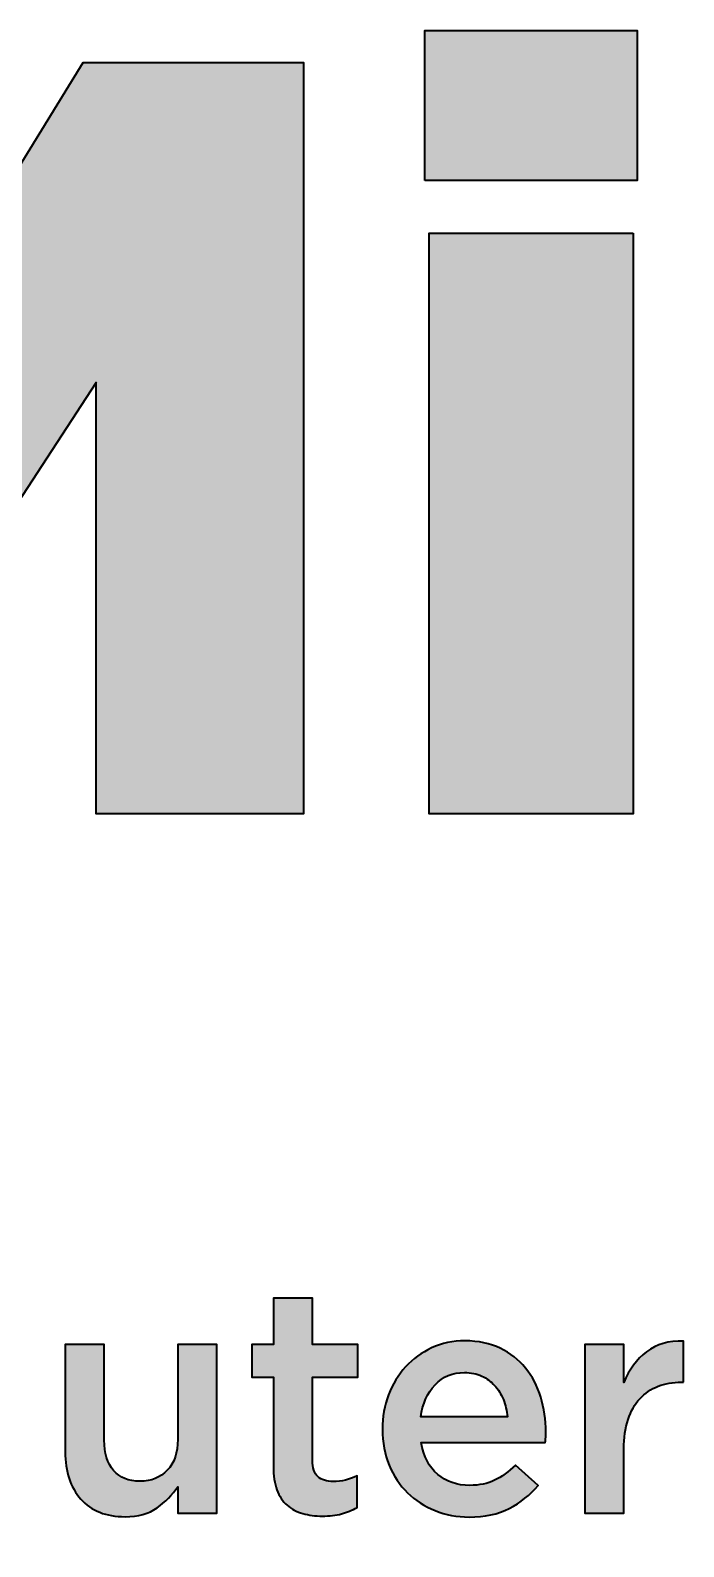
# Model space of a CAD drawing. Header units: millimetres. Extents: x 0 to 305, y -305 to 0.
# Drawn here: x 211.82 to 221.91, y -53.88 to -30.46 of the extents above; entities that cross this region are included whole.
import ezdxf

# ---------------------------------------------------------------- set-up
doc = ezdxf.new("R2010")
doc.units = ezdxf.units.MM
doc.header["$MEASUREMENT"] = 0
doc.layers.add('Layer 1', color=7, linetype='Continuous')

# ---------------------------------------------------------------- blocks, each defined once
blk = doc.blocks.new('block 2')
at = {"layer": 'Layer 1', "true_color": 0xffffff}
h = blk.add_hatch(color=7, dxfattribs=at)
h.dxf.hatch_style = 2
h.paths.add_polyline_path([(221.196, -30.46), (217.914, -30.46), (217.914, -32.781), (221.196, -32.781)])
h = blk.add_hatch(color=7, dxfattribs=at)
h.dxf.hatch_style = 2
h.paths.add_polyline_path([(216.039, -42.563), (216.039, -30.957), (212.64, -30.957), (209.872, -35.45), (207.103, -30.957), (203.704, -30.957), (203.704, -42.563), (206.854, -42.563), (206.854, -35.931), (209.805, -40.44), (209.872, -40.44), (212.839, -35.898), (212.839, -42.563)])
h = blk.add_hatch(color=7, dxfattribs=at)
h.dxf.hatch_style = 2
h.paths.add_polyline_path([(221.13, -42.563), (221.13, -33.593), (217.98, -33.593), (217.98, -42.563)])
h = blk.add_hatch(color=7, dxfattribs=at)
h.dxf.hatch_style = 2
edge = h.paths.add_edge_path()
edge.add_spline(control_points=[(216.869, -53.277), (216.869, -53.277), (216.869, -52.788), (216.869, -52.788), (216.751, -52.847), (216.628, -52.877), (216.499, -52.877), (216.397, -52.877), (216.318, -52.851), (216.262, -52.8), (216.206, -52.749), (216.178, -52.665), (216.178, -52.55), (216.178, -52.55), (216.178, -51.267), (216.178, -51.267), (216.178, -51.267), (216.879, -51.267), (216.879, -51.267), (216.879, -51.267), (216.879, -50.758), (216.879, -50.758), (216.879, -50.758), (216.178, -50.758), (216.178, -50.758), (216.178, -50.758), (216.178, -50.042), (216.178, -50.042), (216.178, -50.042), (215.575, -50.042), (215.575, -50.042), (215.575, -50.042), (215.575, -50.758), (215.575, -50.758), (215.575, -50.758), (215.244, -50.758), (215.244, -50.758), (215.244, -50.758), (215.244, -51.267), (215.244, -51.267), (215.244, -51.267), (215.575, -51.267), (215.575, -51.267), (215.575, -51.267), (215.575, -52.643), (215.575, -52.643), (215.575, -52.788), (215.594, -52.909), (215.63, -53.007), (215.667, -53.104), (215.719, -53.182), (215.787, -53.242), (215.855, -53.301), (215.935, -53.344), (216.029, -53.371), (216.122, -53.397), (216.222, -53.41), (216.331, -53.41), (216.443, -53.41), (216.542, -53.399), (216.628, -53.376), (216.713, -53.353), (216.794, -53.32), (216.869, -53.277)], knot_values=[0, 0, 0, 0, 1, 1, 1, 2, 2, 2, 3, 3, 3, 4, 4, 4, 5, 5, 5, 6, 6, 6, 7, 7, 7, 8, 8, 8, 9, 9, 9, 10, 10, 10, 11, 11, 11, 12, 12, 12, 13, 13, 13, 14, 14, 14, 15, 15, 15, 16, 16, 16, 17, 17, 17, 18, 18, 18, 19, 19, 19, 20, 20, 20, 21, 21, 21, 21], degree=3, periodic=1)
h = blk.add_hatch(color=7, dxfattribs=at)
h.dxf.hatch_style = 2
edge = h.paths.add_edge_path()
edge.add_spline(control_points=[(214.099, -52.957), (214.099, -52.957), (214.099, -53.366), (214.099, -53.366), (214.099, -53.366), (214.701, -53.366), (214.701, -53.366), (214.701, -53.366), (214.701, -50.758), (214.701, -50.758), (214.701, -50.758), (214.099, -50.758), (214.099, -50.758), (214.099, -50.758), (214.099, -52.226), (214.099, -52.226), (214.099, -52.43), (214.045, -52.589), (213.937, -52.702), (213.829, -52.815), (213.689, -52.872), (213.516, -52.872), (213.34, -52.872), (213.204, -52.817), (213.107, -52.707), (213.011, -52.597), (212.963, -52.44), (212.963, -52.236), (212.963, -52.236), (212.963, -50.758), (212.963, -50.758), (212.963, -50.758), (212.361, -50.758), (212.361, -50.758), (212.361, -50.758), (212.361, -52.417), (212.361, -52.417), (212.361, -52.724), (212.441, -52.967), (212.602, -53.148), (212.763, -53.33), (212.991, -53.42), (213.286, -53.42), (213.486, -53.42), (213.651, -53.374), (213.779, -53.283), (213.907, -53.192), (214.013, -53.083), (214.099, -52.957)], knot_values=[0, 0, 0, 0, 1, 1, 1, 2, 2, 2, 3, 3, 3, 4, 4, 4, 5, 5, 5, 6, 6, 6, 7, 7, 7, 8, 8, 8, 9, 9, 9, 10, 10, 10, 11, 11, 11, 12, 12, 12, 13, 13, 13, 14, 14, 14, 15, 15, 15, 16, 16, 16, 16], degree=3, periodic=1)
h = blk.add_hatch(color=7, dxfattribs=at)
h.dxf.hatch_style = 2
edge = h.paths.add_edge_path()
edge.add_spline(control_points=[(217.353, -51.538), (217.291, -51.703), (217.26, -51.879), (217.26, -52.067), (217.26, -52.271), (217.294, -52.456), (217.363, -52.622), (217.433, -52.789), (217.527, -52.931), (217.647, -53.05), (217.768, -53.168), (217.909, -53.26), (218.072, -53.326), (218.235, -53.392), (218.41, -53.425), (218.598, -53.425), (218.838, -53.425), (219.045, -53.381), (219.218, -53.292), (219.391, -53.203), (219.54, -53.084), (219.665, -52.936), (219.665, -52.936), (219.314, -52.625), (219.314, -52.625), (219.209, -52.727), (219.102, -52.804), (218.993, -52.857), (218.884, -52.91), (218.756, -52.936), (218.608, -52.936), (218.414, -52.936), (218.249, -52.879), (218.114, -52.766), (217.979, -52.652), (217.894, -52.488), (217.857, -52.274), (217.857, -52.274), (219.774, -52.274), (219.774, -52.274), (219.777, -52.245), (219.779, -52.217), (219.781, -52.19), (219.783, -52.164), (219.783, -52.138), (219.783, -52.111), (219.783, -51.924), (219.757, -51.744), (219.704, -51.573), (219.652, -51.402), (219.574, -51.252), (219.47, -51.123), (219.366, -50.995), (219.236, -50.893), (219.08, -50.817), (218.923, -50.742), (218.742, -50.704), (218.534, -50.704), (218.346, -50.704), (218.175, -50.74), (218.02, -50.812), (217.865, -50.885), (217.731, -50.983), (217.618, -51.106), (217.504, -51.23), (217.416, -51.374), (217.353, -51.538)], knot_values=[0, 0, 0, 0, 1, 1, 1, 2, 2, 2, 3, 3, 3, 4, 4, 4, 5, 5, 5, 6, 6, 6, 7, 7, 7, 8, 8, 8, 9, 9, 9, 10, 10, 10, 11, 11, 11, 12, 12, 12, 13, 13, 13, 14, 14, 14, 15, 15, 15, 16, 16, 16, 17, 17, 17, 18, 18, 18, 19, 19, 19, 20, 20, 20, 21, 21, 21, 22, 22, 22, 22], degree=3, periodic=1)
edge = h.paths.add_edge_path()
edge.add_spline(control_points=[(218.072, -51.383), (218.192, -51.256), (218.345, -51.193), (218.529, -51.193), (218.628, -51.193), (218.716, -51.211), (218.793, -51.247), (218.871, -51.283), (218.937, -51.332), (218.993, -51.393), (219.049, -51.454), (219.094, -51.526), (219.127, -51.61), (219.159, -51.694), (219.181, -51.784), (219.191, -51.879), (219.191, -51.879), (217.852, -51.879), (217.852, -51.879), (217.879, -51.675), (217.952, -51.51), (218.072, -51.383)], knot_values=[0, 0, 0, 0, 1, 1, 1, 2, 2, 2, 3, 3, 3, 4, 4, 4, 5, 5, 5, 6, 6, 6, 7, 7, 7, 7], degree=3, periodic=1)
h = blk.add_hatch(color=7, dxfattribs=at)
h.dxf.hatch_style = 2
edge = h.paths.add_edge_path()
edge.add_spline(control_points=[(220.989, -51.346), (220.989, -51.346), (220.989, -50.758), (220.989, -50.758), (220.989, -50.758), (220.386, -50.758), (220.386, -50.758), (220.386, -50.758), (220.386, -53.366), (220.386, -53.366), (220.386, -53.366), (220.989, -53.366), (220.989, -53.366), (220.989, -53.366), (220.989, -52.373), (220.989, -52.373), (220.989, -52.202), (221.01, -52.051), (221.053, -51.921), (221.096, -51.791), (221.157, -51.683), (221.235, -51.598), (221.315, -51.512), (221.408, -51.448), (221.517, -51.405), (221.626, -51.362), (221.746, -51.341), (221.878, -51.341), (221.878, -51.341), (221.912, -51.341), (221.912, -51.341), (221.912, -51.341), (221.912, -50.709), (221.912, -50.709), (221.682, -50.699), (221.491, -50.753), (221.339, -50.872), (221.188, -50.99), (221.071, -51.148), (220.989, -51.346)], knot_values=[0, 0, 0, 0, 1, 1, 1, 2, 2, 2, 3, 3, 3, 4, 4, 4, 5, 5, 5, 6, 6, 6, 7, 7, 7, 8, 8, 8, 9, 9, 9, 10, 10, 10, 11, 11, 11, 12, 12, 12, 13, 13, 13, 13], degree=3, periodic=1)
at = {"layer": 'Layer 1', "color": 179, "lineweight": 35, "true_color": 0x231f20}
for points in [[(217.914, -32.781), (217.914, -30.46), (221.196, -30.46), (221.196, -32.781), (217.914, -32.781)], [(209.872, -40.44), (209.805, -40.44), (206.854, -35.931), (206.854, -42.563), (203.704, -42.563), (203.704, -30.957), (207.103, -30.957), (209.872, -35.45), (212.64, -30.957), (216.039, -30.957), (216.039, -42.563), (212.839, -42.563), (212.839, -35.898), (209.872, -40.44)], [(221.13, -33.593), (221.13, -42.563), (217.98, -42.563), (217.98, -33.593), (221.13, -33.593)]]:
    blk.add_lwpolyline(points, dxfattribs=at)
at = {"layer": 'Layer 1', "lineweight": 0}
for points in [[(221.196, -30.46), (217.914, -30.46), (217.914, -32.781), (221.196, -32.781), (221.196, -30.46)], [(216.039, -42.563), (216.039, -30.957), (212.64, -30.957), (209.872, -35.45), (207.103, -30.957), (203.704, -30.957), (203.704, -42.563), (206.854, -42.563), (206.854, -35.931), (209.805, -40.44), (209.872, -40.44), (212.839, -35.898), (212.839, -42.563), (216.039, -42.563)], [(221.13, -42.563), (221.13, -33.593), (217.98, -33.593), (217.98, -42.563), (221.13, -42.563)]]:
    blk.add_lwpolyline(points, dxfattribs=at)
at = {"layer": 'Layer 1', "color": 179, "lineweight": 35, "true_color": 0x231f20}
for points, knots in [([(52.4, -36.336), (52.546, -36.336), (52.692, -36.334), (52.838, -36.334), (147.486, -36.334), (217.595, -108.724), (217.595, -199.1), (217.595, -199.1), (217.595, -199.999), (217.595, -199.999), (217.595, -200), (217.595, -200), (217.595, -200)], [0, 0, 0, 0, 1, 1, 1, 2, 2, 2, 3, 3, 3, 4, 4, 4, 4]), ([(216.029, -53.371), (215.935, -53.344), (215.855, -53.301), (215.787, -53.242), (215.719, -53.182), (215.667, -53.104), (215.63, -53.007), (215.594, -52.909), (215.575, -52.788), (215.575, -52.643), (215.575, -52.643), (215.575, -51.267), (215.575, -51.267), (215.575, -51.267), (215.244, -51.267), (215.244, -51.267), (215.244, -51.267), (215.244, -50.758), (215.244, -50.758), (215.244, -50.758), (215.575, -50.758), (215.575, -50.758), (215.575, -50.758), (215.575, -50.042), (215.575, -50.042), (215.575, -50.042), (216.178, -50.042), (216.178, -50.042), (216.178, -50.042), (216.178, -50.758), (216.178, -50.758), (216.178, -50.758), (216.879, -50.758), (216.879, -50.758), (216.879, -50.758), (216.879, -51.267), (216.879, -51.267), (216.879, -51.267), (216.178, -51.267), (216.178, -51.267), (216.178, -51.267), (216.178, -52.55), (216.178, -52.55), (216.178, -52.665), (216.206, -52.749), (216.262, -52.8), (216.318, -52.851), (216.397, -52.877), (216.499, -52.877), (216.628, -52.877), (216.751, -52.847), (216.869, -52.788), (216.869, -52.788), (216.869, -53.277), (216.869, -53.277), (216.794, -53.32), (216.713, -53.353), (216.628, -53.376), (216.542, -53.399), (216.443, -53.41), (216.331, -53.41), (216.222, -53.41), (216.122, -53.397), (216.029, -53.371)], [0, 0, 0, 0, 1, 1, 1, 2, 2, 2, 3, 3, 3, 4, 4, 4, 5, 5, 5, 6, 6, 6, 7, 7, 7, 8, 8, 8, 9, 9, 9, 10, 10, 10, 11, 11, 11, 12, 12, 12, 13, 13, 13, 14, 14, 14, 15, 15, 15, 16, 16, 16, 17, 17, 17, 18, 18, 18, 19, 19, 19, 20, 20, 20, 21, 21, 21, 21]), ([(212.602, -53.148), (212.441, -52.967), (212.361, -52.724), (212.361, -52.417), (212.361, -52.417), (212.361, -50.758), (212.361, -50.758), (212.361, -50.758), (212.963, -50.758), (212.963, -50.758), (212.963, -50.758), (212.963, -52.236), (212.963, -52.236), (212.963, -52.44), (213.011, -52.597), (213.107, -52.707), (213.204, -52.817), (213.34, -52.872), (213.516, -52.872), (213.689, -52.872), (213.829, -52.815), (213.937, -52.702), (214.045, -52.589), (214.099, -52.43), (214.099, -52.226), (214.099, -52.226), (214.099, -50.758), (214.099, -50.758), (214.099, -50.758), (214.701, -50.758), (214.701, -50.758), (214.701, -50.758), (214.701, -53.366), (214.701, -53.366), (214.701, -53.366), (214.099, -53.366), (214.099, -53.366), (214.099, -53.366), (214.099, -52.957), (214.099, -52.957), (214.013, -53.083), (213.907, -53.192), (213.779, -53.283), (213.651, -53.374), (213.486, -53.42), (213.286, -53.42), (212.991, -53.42), (212.763, -53.33), (212.602, -53.148)], [0, 0, 0, 0, 1, 1, 1, 2, 2, 2, 3, 3, 3, 4, 4, 4, 5, 5, 5, 6, 6, 6, 7, 7, 7, 8, 8, 8, 9, 9, 9, 10, 10, 10, 11, 11, 11, 12, 12, 12, 13, 13, 13, 14, 14, 14, 15, 15, 15, 16, 16, 16, 16]), ([(218.02, -50.812), (218.175, -50.74), (218.346, -50.704), (218.534, -50.704), (218.742, -50.704), (218.923, -50.742), (219.08, -50.817), (219.236, -50.893), (219.366, -50.995), (219.47, -51.123), (219.574, -51.252), (219.652, -51.402), (219.704, -51.573), (219.757, -51.744), (219.783, -51.924), (219.783, -52.111), (219.783, -52.138), (219.783, -52.164), (219.781, -52.19), (219.779, -52.217), (219.777, -52.245), (219.774, -52.274), (219.774, -52.274), (217.857, -52.274), (217.857, -52.274), (217.894, -52.488), (217.979, -52.652), (218.114, -52.766), (218.249, -52.879), (218.414, -52.936), (218.608, -52.936), (218.756, -52.936), (218.884, -52.91), (218.993, -52.857), (219.102, -52.804), (219.209, -52.727), (219.314, -52.625), (219.314, -52.625), (219.665, -52.936), (219.665, -52.936), (219.54, -53.084), (219.391, -53.203), (219.218, -53.292), (219.045, -53.381), (218.838, -53.425), (218.598, -53.425), (218.41, -53.425), (218.235, -53.392), (218.072, -53.326), (217.909, -53.26), (217.768, -53.168), (217.647, -53.05), (217.527, -52.931), (217.433, -52.789), (217.363, -52.622), (217.294, -52.456), (217.26, -52.271), (217.26, -52.067), (217.26, -51.879), (217.291, -51.703), (217.353, -51.538), (217.416, -51.374), (217.504, -51.23), (217.618, -51.106), (217.731, -50.983), (217.865, -50.885), (218.02, -50.812)], [0, 0, 0, 0, 1, 1, 1, 2, 2, 2, 3, 3, 3, 4, 4, 4, 5, 5, 5, 6, 6, 6, 7, 7, 7, 8, 8, 8, 9, 9, 9, 10, 10, 10, 11, 11, 11, 12, 12, 12, 13, 13, 13, 14, 14, 14, 15, 15, 15, 16, 16, 16, 17, 17, 17, 18, 18, 18, 19, 19, 19, 20, 20, 20, 21, 21, 21, 22, 22, 22, 22]), ([(221.912, -51.341), (221.912, -51.341), (221.878, -51.341), (221.878, -51.341), (221.746, -51.341), (221.626, -51.362), (221.517, -51.405), (221.408, -51.448), (221.315, -51.512), (221.235, -51.598), (221.157, -51.683), (221.096, -51.791), (221.053, -51.921), (221.01, -52.051), (220.989, -52.202), (220.989, -52.373), (220.989, -52.373), (220.989, -53.366), (220.989, -53.366), (220.989, -53.366), (220.386, -53.366), (220.386, -53.366), (220.386, -53.366), (220.386, -50.758), (220.386, -50.758), (220.386, -50.758), (220.989, -50.758), (220.989, -50.758), (220.989, -50.758), (220.989, -51.346), (220.989, -51.346), (221.071, -51.148), (221.188, -50.99), (221.339, -50.872), (221.491, -50.753), (221.682, -50.699), (221.912, -50.709), (221.912, -50.709), (221.912, -51.341), (221.912, -51.341)], [0, 0, 0, 0, 1, 1, 1, 2, 2, 2, 3, 3, 3, 4, 4, 4, 5, 5, 5, 6, 6, 6, 7, 7, 7, 8, 8, 8, 9, 9, 9, 10, 10, 10, 11, 11, 11, 12, 12, 12, 13, 13, 13, 13]), ([(219.127, -51.61), (219.094, -51.526), (219.049, -51.454), (218.993, -51.393), (218.937, -51.332), (218.871, -51.283), (218.793, -51.247), (218.716, -51.211), (218.628, -51.193), (218.529, -51.193), (218.345, -51.193), (218.192, -51.256), (218.072, -51.383), (217.952, -51.51), (217.879, -51.675), (217.852, -51.879), (217.852, -51.879), (219.191, -51.879), (219.191, -51.879), (219.181, -51.784), (219.159, -51.694), (219.127, -51.61)], [0, 0, 0, 0, 1, 1, 1, 2, 2, 2, 3, 3, 3, 4, 4, 4, 5, 5, 5, 6, 6, 6, 7, 7, 7, 7])]:
    blk.add_open_spline(points, degree=3, knots=knots, dxfattribs=at)
at = {"layer": 'Layer 1', "lineweight": 0}
for points, knots in [([(216.869, -53.277), (216.869, -53.277), (216.869, -52.788), (216.869, -52.788), (216.751, -52.847), (216.628, -52.877), (216.499, -52.877), (216.397, -52.877), (216.318, -52.851), (216.262, -52.8), (216.206, -52.749), (216.178, -52.665), (216.178, -52.55), (216.178, -52.55), (216.178, -51.267), (216.178, -51.267), (216.178, -51.267), (216.879, -51.267), (216.879, -51.267), (216.879, -51.267), (216.879, -50.758), (216.879, -50.758), (216.879, -50.758), (216.178, -50.758), (216.178, -50.758), (216.178, -50.758), (216.178, -50.042), (216.178, -50.042), (216.178, -50.042), (215.575, -50.042), (215.575, -50.042), (215.575, -50.042), (215.575, -50.758), (215.575, -50.758), (215.575, -50.758), (215.244, -50.758), (215.244, -50.758), (215.244, -50.758), (215.244, -51.267), (215.244, -51.267), (215.244, -51.267), (215.575, -51.267), (215.575, -51.267), (215.575, -51.267), (215.575, -52.643), (215.575, -52.643), (215.575, -52.788), (215.594, -52.909), (215.63, -53.007), (215.667, -53.104), (215.719, -53.182), (215.787, -53.242), (215.855, -53.301), (215.935, -53.344), (216.029, -53.371), (216.122, -53.397), (216.222, -53.41), (216.331, -53.41), (216.443, -53.41), (216.542, -53.399), (216.628, -53.376), (216.713, -53.353), (216.794, -53.32), (216.869, -53.277)], [0, 0, 0, 0, 1, 1, 1, 2, 2, 2, 3, 3, 3, 4, 4, 4, 5, 5, 5, 6, 6, 6, 7, 7, 7, 8, 8, 8, 9, 9, 9, 10, 10, 10, 11, 11, 11, 12, 12, 12, 13, 13, 13, 14, 14, 14, 15, 15, 15, 16, 16, 16, 17, 17, 17, 18, 18, 18, 19, 19, 19, 20, 20, 20, 21, 21, 21, 21]), ([(214.099, -52.957), (214.099, -52.957), (214.099, -53.366), (214.099, -53.366), (214.099, -53.366), (214.701, -53.366), (214.701, -53.366), (214.701, -53.366), (214.701, -50.758), (214.701, -50.758), (214.701, -50.758), (214.099, -50.758), (214.099, -50.758), (214.099, -50.758), (214.099, -52.226), (214.099, -52.226), (214.099, -52.43), (214.045, -52.589), (213.937, -52.702), (213.829, -52.815), (213.689, -52.872), (213.516, -52.872), (213.34, -52.872), (213.204, -52.817), (213.107, -52.707), (213.011, -52.597), (212.963, -52.44), (212.963, -52.236), (212.963, -52.236), (212.963, -50.758), (212.963, -50.758), (212.963, -50.758), (212.361, -50.758), (212.361, -50.758), (212.361, -50.758), (212.361, -52.417), (212.361, -52.417), (212.361, -52.724), (212.441, -52.967), (212.602, -53.148), (212.763, -53.33), (212.991, -53.42), (213.286, -53.42), (213.486, -53.42), (213.651, -53.374), (213.779, -53.283), (213.907, -53.192), (214.013, -53.083), (214.099, -52.957)], [0, 0, 0, 0, 1, 1, 1, 2, 2, 2, 3, 3, 3, 4, 4, 4, 5, 5, 5, 6, 6, 6, 7, 7, 7, 8, 8, 8, 9, 9, 9, 10, 10, 10, 11, 11, 11, 12, 12, 12, 13, 13, 13, 14, 14, 14, 15, 15, 15, 16, 16, 16, 16]), ([(217.353, -51.538), (217.291, -51.703), (217.26, -51.879), (217.26, -52.067), (217.26, -52.271), (217.294, -52.456), (217.363, -52.622), (217.433, -52.789), (217.527, -52.931), (217.647, -53.05), (217.768, -53.168), (217.909, -53.26), (218.072, -53.326), (218.235, -53.392), (218.41, -53.425), (218.598, -53.425), (218.838, -53.425), (219.045, -53.381), (219.218, -53.292), (219.391, -53.203), (219.54, -53.084), (219.665, -52.936), (219.665, -52.936), (219.314, -52.625), (219.314, -52.625), (219.209, -52.727), (219.102, -52.804), (218.993, -52.857), (218.884, -52.91), (218.756, -52.936), (218.608, -52.936), (218.414, -52.936), (218.249, -52.879), (218.114, -52.766), (217.979, -52.652), (217.894, -52.488), (217.857, -52.274), (217.857, -52.274), (219.774, -52.274), (219.774, -52.274), (219.777, -52.245), (219.779, -52.217), (219.781, -52.19), (219.783, -52.164), (219.783, -52.138), (219.783, -52.111), (219.783, -51.924), (219.757, -51.744), (219.704, -51.573), (219.652, -51.402), (219.574, -51.252), (219.47, -51.123), (219.366, -50.995), (219.236, -50.893), (219.08, -50.817), (218.923, -50.742), (218.742, -50.704), (218.534, -50.704), (218.346, -50.704), (218.175, -50.74), (218.02, -50.812), (217.865, -50.885), (217.731, -50.983), (217.618, -51.106), (217.504, -51.23), (217.416, -51.374), (217.353, -51.538)], [0, 0, 0, 0, 1, 1, 1, 2, 2, 2, 3, 3, 3, 4, 4, 4, 5, 5, 5, 6, 6, 6, 7, 7, 7, 8, 8, 8, 9, 9, 9, 10, 10, 10, 11, 11, 11, 12, 12, 12, 13, 13, 13, 14, 14, 14, 15, 15, 15, 16, 16, 16, 17, 17, 17, 18, 18, 18, 19, 19, 19, 20, 20, 20, 21, 21, 21, 22, 22, 22, 22]), ([(220.989, -51.346), (220.989, -51.346), (220.989, -50.758), (220.989, -50.758), (220.989, -50.758), (220.386, -50.758), (220.386, -50.758), (220.386, -50.758), (220.386, -53.366), (220.386, -53.366), (220.386, -53.366), (220.989, -53.366), (220.989, -53.366), (220.989, -53.366), (220.989, -52.373), (220.989, -52.373), (220.989, -52.202), (221.01, -52.051), (221.053, -51.921), (221.096, -51.791), (221.157, -51.683), (221.235, -51.598), (221.315, -51.512), (221.408, -51.448), (221.517, -51.405), (221.626, -51.362), (221.746, -51.341), (221.878, -51.341), (221.878, -51.341), (221.912, -51.341), (221.912, -51.341), (221.912, -51.341), (221.912, -50.709), (221.912, -50.709), (221.682, -50.699), (221.491, -50.753), (221.339, -50.872), (221.188, -50.99), (221.071, -51.148), (220.989, -51.346)], [0, 0, 0, 0, 1, 1, 1, 2, 2, 2, 3, 3, 3, 4, 4, 4, 5, 5, 5, 6, 6, 6, 7, 7, 7, 8, 8, 8, 9, 9, 9, 10, 10, 10, 11, 11, 11, 12, 12, 12, 13, 13, 13, 13]), ([(218.072, -51.383), (218.192, -51.256), (218.345, -51.193), (218.529, -51.193), (218.628, -51.193), (218.716, -51.211), (218.793, -51.247), (218.871, -51.283), (218.937, -51.332), (218.993, -51.393), (219.049, -51.454), (219.094, -51.526), (219.127, -51.61), (219.159, -51.694), (219.181, -51.784), (219.191, -51.879), (219.191, -51.879), (217.852, -51.879), (217.852, -51.879), (217.879, -51.675), (217.952, -51.51), (218.072, -51.383)], [0, 0, 0, 0, 1, 1, 1, 2, 2, 2, 3, 3, 3, 4, 4, 4, 5, 5, 5, 6, 6, 6, 7, 7, 7, 7])]:
    blk.add_open_spline(points, degree=3, knots=knots, dxfattribs=at)

msp = doc.modelspace()

# ---------------------------------------------------------------- block references
at = {"layer": 'Layer 1'}
msp.add_blockref('block 2', (0, 0), dxfattribs=at)

doc.saveas('drawing.dxf')
